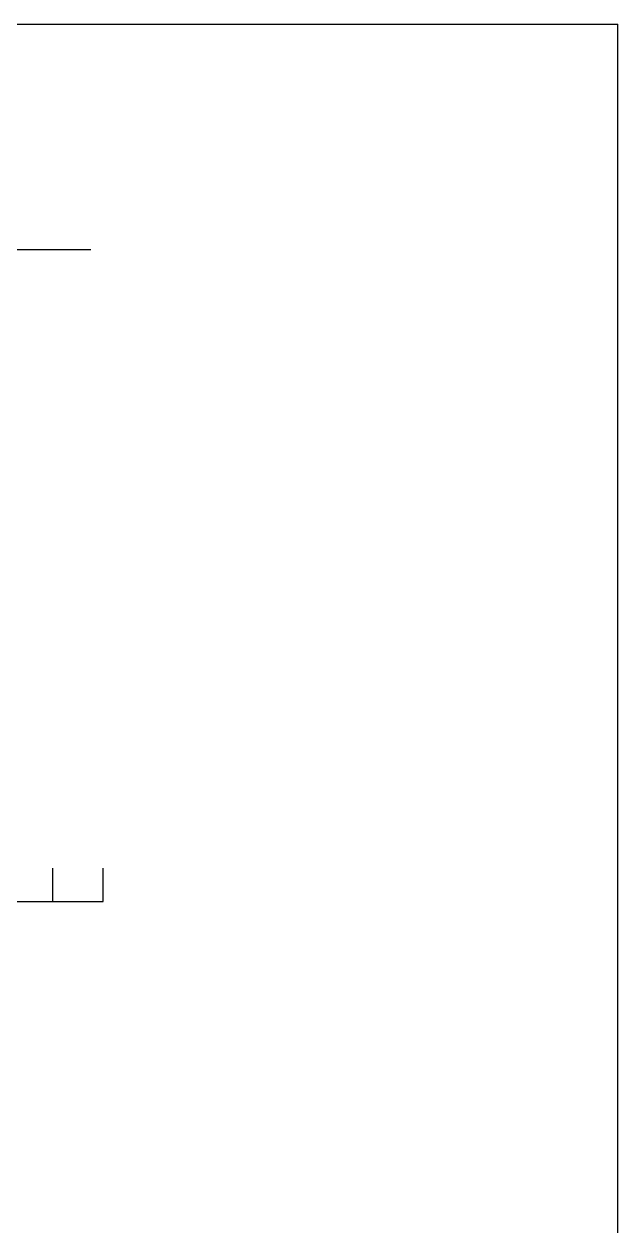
# Model space of a CAD drawing. Header units: metres. Extents: x -220 to 294, y -29 to 18.
# Drawn here: x 237.32 to 245.11, y 2.23 to 18 of the extents above; entities that cross this region are included whole.
import ezdxf

# ---------------------------------------------------------------- set-up
doc = ezdxf.new("R2010")
doc.units = ezdxf.units.M
doc.header["$MEASUREMENT"] = 0
doc.layers.add('Cizgi', color=7, linetype='Continuous')
doc.layers.add('Yay', color=7, linetype='Continuous')

msp = doc.modelspace()

# ---------------------------------------------------------------- linework, layer by layer
msp.add_line((173.389, 15.042), (238.193, 15.042))
at = {"layer": 'Cizgi', "color": 18, "linetype": 'Continuous', "lineweight": -3}
for points in [[(172.892, 18), (245.115, 18)], [(245.115, -12), (245.115, 18)]]:
    msp.add_lwpolyline(points, dxfattribs=at)
at = {"layer": 'Yay', "color": 98, "linetype": 'Continuous', "lineweight": -3}
for p, q in [((237.696, 6.485), (237.696, 6.923)), ((238.357, 6.485), (238.357, 6.923)), ((236.699, 6.485), (238.357, 6.485))]:
    msp.add_line(p, q, dxfattribs=at)

doc.saveas('drawing.dxf')
